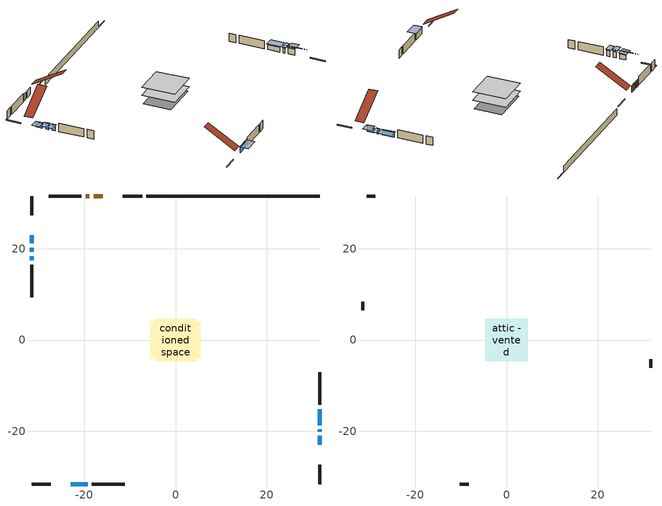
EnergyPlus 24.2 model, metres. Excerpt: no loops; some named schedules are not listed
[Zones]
conditioned space
 floor adiabatic (AdiabaticFloorConstruction): -4.68,-4.68 -4.68,4.68 4.68,4.68 4.68,-4.68 z0.61
 floor foundation (Slab1 construction): -5.52,-3.96 -5.52,3.96 5.52,3.96 5.52,-3.96 z-1.37
 wall outside (RimJoist1 construction): -7.32,31.55 -11.58,31.55 / -31.55,-31.55 -27.29,-31.55 / -31.55,31.55 -31.55,27.29 / 31.55,-31.55 31.55,-27.29 z0.61:0.91
 wall outside (AdiabaticWallConstruction 1): -15.96,31.55 -17.92,31.55 / -18.84,31.55 -19.69,31.55 z0.61:2.64
 wall outside (AdiabaticWallConstruction): -31.55,22.91 -31.55,21.16 / 31.55,-18.67 31.55,-15.16 z0.61:2.03; -31.55,20.23 -31.55,19.29 / 31.55,-22.91 31.55,-21.03 z0.61:2.36; -22.91,-31.55 -19.25,-31.55 / -31.55,18.36 -31.55,17.45 z0.61:2.34; 31.55,-20.11 31.55,-19.59 z0.61:2.06
 wall outside (Wall1 construction): -20.62,31.55 -27.82,31.55 / -18.32,-31.55 -11.13,-31.55 / -31.55,16.52 -31.55,9.32 / 31.55,-14.23 31.55,-7.04 z0.61:3.05
 wall foundation (FoundationWall1 construction): -6.39,31.55,-1.37 -6.39,31.55,0.61 27.76,31.55,0.61 27.76,31.55,-1.16 31.55,31.55,-1.16 31.55,31.55,-1.37
 window (WindowConstruction): -31.55,22.91 -31.55,21.16 z0.61:2.03
 window (WindowConstruction 1): -31.55,20.23 -31.55,19.29 z0.61:2.36
 window (WindowConstruction 2): -22.91,-31.55 -19.25,-31.55 z0.61:2.34
 window (WindowConstruction 3): 31.55,-22.91 31.55,-21.03 z0.61:2.36
 window (WindowConstruction 4): 31.55,-20.1 31.55,-19.6 z0.61:2.06
 window (WindowConstruction 5): -31.55,18.36 -31.55,17.45 z0.61:2.34
 window (WindowConstruction 6): 31.55,-18.67 31.55,-15.16 z0.61:2.03
 door (Door): -15.96,31.55 -17.92,31.55 z0.61:2.64
 door (Door 1): -18.84,31.55 -19.69,31.55 z0.61:2.64
 ceiling adiabatic (AdiabaticFloorConstruction): 4.68,-4.68 4.68,4.68 -4.68,4.68 -4.68,-4.68 z0.61
attic - vented
 floor to conditioned space (Floor1 construction Reversed): -4.68,-4.68 -4.68,4.68 4.68,4.68 4.68,-4.68 z3.05
 wall outside (Wall2 construction): -28.75,31.55 -30.62,31.55 / -10.2,-31.55 -8.32,-31.55 / -31.55,8.4 -31.55,6.52 / 31.55,-6.11 31.55,-4.23 z0.61:3.05
 roof outside (Roof1 construction): -15.03,31.55,3.05 -15.03,22.86,8.12 -12.51,22.86,8.12 -12.51,31.55,3.05; -23.84,-31.55,3.05 -23.84,-22.86,8.12 -26.36,-22.86,8.12 -26.36,-31.55,3.05; -31.55,23.84,3.05 -22.86,23.84,8.12 -22.86,26.36,8.12 -31.55,26.36,3.05; 31.55,-23.84,3.05 22.86,-23.84,8.12 22.86,-26.36,8.12 31.55,-26.36,3.05
shading: -31.55,20.96 -31.55,23.11 -33.99,23.11 -33.99,20.96 z2.23; -31.55,19.09 -31.55,20.43 -33.99,20.43 -33.99,19.09 z2.56; -19.05,-31.55 -23.11,-31.55 -23.11,-33.99 -19.05,-33.99 z2.54; 31.55,-20.83 31.55,-23.11 33.99,-23.11 33.99,-20.83 z2.56; 31.55,-19.39 31.55,-20.31 33.99,-20.31 33.99,-19.39 z2.26; -31.55,17.25 -31.55,18.56 -33.99,18.56 -33.99,17.25 z2.54; 31.55,-14.96 31.55,-18.87 33.99,-18.87 33.99,-14.96 z2.23
[Building]
Building 1: Terrain=Suburbs
[Site:Location]
Quebec Intl AP_QC: Latitude {deg}=46.8; Longitude {deg}=-71.38; Time Zone {hr}=-5; Elevation {m}=74; Keep Site Location Information=Yes
[Site:GroundTemperature:Shallow]
0.0108218, -2.24938, -2.43038, -1.3578, 2.94801, 7.23376, 10.9493, 13.303, 13.5029, 11.5886, 7.96783, 3.81355
[Site:WaterMainsTemperature]
Calculation Method=Schedule; Temperature Schedule=mains temperature schedule
[Material] Roughness=Rough; Thermal Absorptance=0.9
Name | Thickness {m} | Conductivity {W/m-K} | Density {kg/m3} | Specific Heat {J/kg-K} | Solar Absorptance | Visible Absorptance
asphalt or fiberglass shingles | 0.00635 | 0.162714 | 1121.4 | 1465.45 | 0.4 | 0.4
ceiling loosefill ins | 0.0846667 | 0.0480833 | 16.02 | 1046.75 | 0.7 | 0.7
ceiling stud and cavity | 0.1397 | 0.0801386 | 65.682 | 1177.47 | 0.7 | 0.7
concrete 4.0 in. | 0.1016 | 1.803125 | 2242.8 | 837.4 | 0.7 | 0.7
concrete 8.0 in. | 0.2032 | 1.803125 | 2242.8 | 837.4 | 0.7 | 0.7
door material | 0.04445 | 0.053851 | 512.64 | 1214.23 | 0.7 | 0.7
door material 1 | 0.04445 | 0.188738 | 512.64 | 1214.23 | 0.7 | 0.7
exterior vertical ins | 0.0330777 | 0.029427 | 32.04 | 1214.23 | 0.7 | 0.7
floor covering | 0.0127 | 0.0433444 | 54.468 | 1339.84 | 0.6 | 0.6
floor rigid ins; wall rigid ins | 0.512978 | 0.029427 | 32.04 | 1214.23 | 0.7 | 0.7
floor stud and cavity | 0.1397 | 1.75129 | 37.0049 | 1207.88 | 0.7 | 0.7
furniture material conditioned space 1 | 0.1524 | 0.115458 | 640.8 | 1214.23 | 0.6 | 0.6
gypsum board | 0.0127 | 0.160291 | 801 | 837.4 | 0.6 | 0.6
gypsum board 1 | 0.0127 | 0.160291 | 801 | 837.4 | 0.7 | 0.7
osb sheathing 0.5 in. | 0.0127 | 0.115458 | 512.64 | 1214.23 | 0.7 | 0.7
osb sheathing 0.75 in. | 0.01905 | 0.115458 | 512.64 | 1214.23 | 0.7 | 0.7
osb sheathing 2.0 in. | 0.0508 | 0.115458 | 512.64 | 1214.23 | 0.7 | 0.7
rim joist stud and cavity | 0.0508 | 0.0381826 | 125.044 | 1163.47 | 0.6 | 0.6
wall stud and cavity | 0.1397 | 0.0768782 | 139.0536 | 1170.24 | 0.7 | 0.7
wall stud and cavity 1 | 0.0889 | 6.9971 | 50.32683 | 1063.81 | 0.6 | 0.6
wall stud and cavity 2 | 0.0889 | 0.380278 | 52.3479 | 1209.89 | 0.7 | 0.7
wall stud and cavity 3 | 0.0889 | 0.391764 | 83.0341 | 1211.67 | 0.7 | 0.7
wood siding | 0.0254 | 0.102417 | 544.68 | 1172.36 | 0.4 | 0.4
wood siding 1 | 0.00254 | 0.102417 | 544.68 | 1172.36 | 0.4 | 0.4
wood siding 2; wood siding 3; wood siding 4 | 0.0254 | 0.102417 | 544.68 | 1172.36 | 0.7 | 0.7
[WindowMaterial:SimpleGlazingSystem]
Name | U-Factor {W/m2-K} | Solar Heat Gain Coefficient
WindowMaterial | 2.7913 | 0.63
WindowMaterial 1 | 2.78619 | 0.6
WindowMaterial 2 | 2.79414 | 0.65
WindowMaterial 3 | 2.76973 | 0.51
WindowMaterial 4 | 2.78563 | 0.6
WindowMaterial 5 | 2.790737 | 0.61
[Construction]
AdiabaticFloorConstruction: floor stud and cavity, floor rigid ins, osb sheathing 0.75 in., floor covering
AdiabaticWallConstruction: wood siding 3, wall rigid ins, wall stud and cavity 2, gypsum board
AdiabaticWallConstruction 1: wood siding 4, wall rigid ins, wall stud and cavity 2, gypsum board
Door: door material
Door 1: door material 1
Floor1 construction Reversed: gypsum board, ceiling stud and cavity, ceiling loosefill ins
FoundationWall1 construction: concrete 8.0 in., gypsum board 1
furniture construction conditioned space 1: furniture material conditioned space 1
PartitionWallConstruction: gypsum board, wall stud and cavity 3, gypsum board
RimJoist1 construction: wood siding 2, osb sheathing 2.0 in., rim joist stud and cavity
Roof1 construction: asphalt or fiberglass shingles
Slab1 construction: concrete 4.0 in.
Wall1 construction: wood siding, osb sheathing 0.5 in., wall stud and cavity, gypsum board
Wall2 construction: wood siding 1, wall stud and cavity 1
WindowConstruction: WindowMaterial
WindowConstruction 1; WindowConstruction 3: WindowMaterial 1
WindowConstruction 2: WindowMaterial 2
WindowConstruction 4: WindowMaterial 3
WindowConstruction 5: WindowMaterial 4
WindowConstruction 6: WindowMaterial 5
[Zone] Multiplier=1; Part of Total Floor Area=Yes
Name | Volume {m3}
attic - vented | 68.8061
conditioned space | 413.7
[Space]
Name | Zone | Volume {m3}
attic - vented 1 | attic - vented | 68.8061
conditioned space 1 | conditioned space | 413.7
[ZoneInfiltration:EffectiveLeakageArea]
infil attic - vented 1: Zone or Space=attic - vented 1; Schedule=Always On Discrete; Effective Air Leakage Area {cm2}=3232.98; Stack Coefficient=0.000522334; Wind Coefficient=1.54417e-05
[ZoneMixing]
whole house fan mix: Zone or Space=attic - vented; Schedule=Always On Continuous; Design Flow Rate Calculation Method=Flow/Zone; Design Flow Rate {m3/s}=0; Source Zone or Space=conditioned space
[SurfaceProperty:ExposedFoundationPerimeter]
Slab1: Exposed Perimeter Calculation Method=TotalExposedPerimeter; Total Exposed Perimeter {m}=37.94
[InternalMass] Zone or ZoneList=conditioned space; Space or SpaceList=conditioned space 1
Name | Construction | Surface Area {m2}
furniture mass conditioned space 1 | furniture construction conditioned space 1 | 70.0801
partition wall mass | PartitionWallConstruction | 175.2
[Lights]
interior lighting: Zone or ZoneList or Space or SpaceList=conditioned space 1; Schedule=interior lighting schedule; Design Level Calculation Method=LightingLevel; Lighting Level {W}=343.2; Return Air Fraction=0; Fraction Radiant=0.6; Fraction Visible=0.2; Fraction Replaceable=1
[People]
occupants: Zone or ZoneList or Space or SpaceList=conditioned space 1; Number of People Schedule=occupants schedule; Number of People Calculation Method=People; Number of People=3; Fraction Radiant=0.314171; Sensible Heat Fraction=0.56303; Activity Level Schedule=occupants activity schedule; Carbon Dioxide Generation Rate {m3/s-W}=0; Enable ASHRAE 55 Comfort Warnings=No; Mean Radiant Temperature Calculation Type=EnclosureAveraged
[ElectricEquipment] Zone or ZoneList or Space or SpaceList=conditioned space 1; Design Level Calculation Method=EquipmentLevel
Name | Schedule | Design Level {W} | Fraction Latent | Fraction Radiant | Fraction Lost
clothes dryer | clothes dryer schedule | 140.772 | 0.015 | 0.081 | 0.85
clothes washer | clothes washer schedule | 32.1985 | 0.03 | 0.162 | 0.7
cooking range | cooking range schedule | 215.147 | 0.08 | 0.432 | 0.2
dishwasher | dishwasher schedule | 66.8632 | 0.3 | 0.18 | 0.4
fridge | fridge schedule | 72.9452 | 0 | 0.6 | 0
mech vent bath fan 0 | mech vent bath fan 0 schedule | 50.2 | 0 | 0 | 1
mech vent house fan | mech vent house fan schedule | 0 | 0 | 0 | 1
mech vent house fan cfis | mech vent house fan cfis schedule | 0 | 0 | 0 | 0
mech vent range fan 0 | mech vent range fan 0 schedule | 57 | 0 | 0 | 1
misc plug loads | misc plug loads schedule | 494.7 | 0.045 | 0.513 | 0.1
whole house fan | Always On Discrete | 0 | 0 | 0 | 1
[OtherEquipment] Zone or ZoneList or Space or SpaceList=conditioned space 1; Design Level Calculation Method=EquipmentLevel
Name | Fuel Type | Schedule | Design Level {W} | Fraction Latent | Fraction Radiant | Fraction Lost
clothes dryer 1 | Electricity | clothes dryer schedule | 0 | 0.015 | 0.081 | 0.85
cooking range 1 | Electricity | cooking range schedule | 0 | 0.08 | 0.432 | 0.2
general water use latent | None | general water use schedule | 62.594 | 1 | 0 | 0
general water use sensible | None | general water use schedule | -61.6891 | 0 | 0.6 | 0
mech vent house fan latent load | None | Always On Discrete | 0 | 1 | 0 | 0
mech vent house fan sensible load | None | Always On Discrete | 0 | 0 | 0 | 0
water heater energy adjustment1 | Electricity | Always On Discrete | 0.01 | 0 | 0 | 1
[ZoneInfiltration:DesignFlowRate] Zone or ZoneList or Space or SpaceList=conditioned space 1; Schedule=Always On Discrete; Design Flow Rate Calculation Method=Flow/Zone; Design Flow Rate {m3/s}=0
infil flow; natural vent flow; whole house fan flow
[ZoneControl:Thermostat]
conditioned space Thermostat: Zone or ZoneList=conditioned space; Control Type Schedule=conditioned space Thermostat Schedule; Control 1=conditioned space temperature setpoint; Temperature Difference Between Cutout And Setpoint {deltaC}=0
[ZoneHVAC:Baseboard:Convective:Electric]
electric baseboard: Availability Schedule=Always On Discrete; Heating Design Capacity {W}=10256.3; Efficiency=1
[AirLoopHVAC:UnitarySystem]
unit heater unitary system: Control Type=Load; Controlling Zone or Thermostat Location=conditioned space; Dehumidification Control Type=None; Availability Schedule=Always On Discrete; Supply Fan=unit heater supply fan; Fan Placement=BlowThrough; Supply Air Fan Operating Mode Schedule=unit heater auto fan schedule; Heating Coil=unit heater htg coil; DX Heating Coil Sizing Ratio=1; Use DOAS DX Cooling Coil=No; Minimum Supply Air Temperature {C}=2; Latent Load Control=SensibleOnlyLoadControl; Cooling Supply Air Flow Rate Method=None; Heating Supply Air Flow Rate Method=SupplyAirFlowRate; Heating Supply Air Flow Rate {m3/s}=0.00141584; No Load Supply Air Flow Rate Method=SupplyAirFlowRate; No Load Supply Air Flow Rate {m3/s}=0; No Load Supply Air Flow Rate Control Set To Low Speed=Yes; Maximum Supply Air Temperature {C}=48.8889; Maximum Outdoor Dry-Bulb Temperature for Supplemental Heater Operation {C}=21; Ancillary On-Cycle Electric Power {W}=0; Ancillary Off-Cycle Electric Power {W}=0
[Fan:SystemModel]
unit heater supply fan: Availability Schedule=Always On Discrete; Design Maximum Air Flow Rate {m3/s}=0.00141584; Speed Control Method=Discrete; Electric Power Minimum Flow Rate Fraction=0.2; Design Pressure Rise {Pa}=500; Motor Efficiency=1; Motor In Air Stream Fraction=1; Design Electric Power Consumption {W}=Autosize; Design Power Sizing Method=PowerPerFlow; Electric Power Per Unit Flow Rate {W/(m3/s)}=28251.7; Electric Power Per Unit Flow Rate Per Unit Pressure {W/((m3/s)-Pa)}=1.66667; Fan Total Efficiency=0.7; Motor Loss Radiative Fraction=0; Number of Speeds=1; Speed Flow Fraction 1=1; Speed Electric Power Fraction 1=1
[Coil:Heating:Fuel]
unit heater htg coil: Availability Schedule=Always On Discrete; Fuel Type=OtherFuel1; Burner Efficiency=0.3; Nominal Capacity {W}=0.293071; On Cycle Parasitic Electric Load {W}=0; Off Cycle Parasitic Fuel Load {W}=0
[Zone equipment]
conditioned space: electric baseboard, unit heater unitary system
[Foundation:Kiva]
Foundation Kiva 1: Initial Indoor Air Temperature {C}=18; Wall Height Above Grade {m}=0.609996; Wall Depth Below Slab {m}=0.2032; Custom Block Material Name 1=exterior vertical ins; Custom Block Depth 1 {m}=1.98001; Custom Block X Position 1 {m}=0.2159; Custom Block Z Position 1 {m}=0
[Foundation:Kiva:Settings]
Soil Conductivity {W/m-K}=0.849921; Soil Density {kg/m3}=1842.3; Soil Specific Heat {J/kg-K}=418.7; Ground Solar Absorptivity=0.9; Ground Thermal Absorptivity=0.9; Ground Surface Roughness {m}=0.03; Far-Field Width {m}=40; Deep-Ground Boundary Condition=ZeroFlux; Deep-Ground Depth {m}=40; Minimum Cell Dimension {m}=0.2; Maximum Cell Growth Coefficient=3; Simulation Timestep=Timestep
[Exterior:Lights]
exterior lighting: Schedule=exterior lighting schedule; Design Level {W}=75.6
[EnergyManagementSystem:GlobalVariable]
infil_program_Qfan
infil_program_Qinf
natural_vent_program_Qnv
natural_vent_program_Qwhf
[EnergyManagementSystem:Sensor]
Name | Output:Variable or Output:Meter Index Key | Output:Variable or Output:Meter
airflow_gain | infil flow | Infiltration Sensible Heat Gain Energy
airflow_gain_1 | natural vent flow | Infiltration Sensible Heat Gain Energy
airflow_gain_2 | whole house fan flow | Infiltration Sensible Heat Gain Energy
airflow_loss | infil flow | Infiltration Sensible Heat Loss Energy
airflow_loss_1 | natural vent flow | Infiltration Sensible Heat Loss Energy
airflow_loss_2 | whole house fan flow | Infiltration Sensible Heat Loss Energy
clg_load_cond |  | Cooling:EnergyTransfer:Zone:CONDITIONED SPACE
clg_sp_s; clg_sp_s_1 | cooling setpoint | Schedule Value
clothes_dryer_exhaust_0_sch_s | clothes dryer exhaust 0 schedule | Schedule Value
conditioned_space_clg_unmet_s | conditioned space | Zone Cooling Setpoint Not Met Time
conditioned_space_htg_unmet_s | conditioned space | Zone Heating Setpoint Not Met Time
cool_season | cooling season schedule | Schedule Value
fridge_tin_s | conditioned space | Zone Mean Air Temperature
htg_load_cond |  | Heating:EnergyTransfer:Zone:CONDITIONED SPACE
htg_sp_s; htg_sp_s_1 | heating setpoint | Schedule Value
ig_ee_conv | clothes dryer | Electric Equipment Convective Heating Energy
ig_ee_conv_2 | cooking range | Electric Equipment Convective Heating Energy
ig_ee_conv_4 | fridge | Electric Equipment Convective Heating Energy
ig_ee_conv_5 | misc plug loads | Electric Equipment Convective Heating Energy
ig_ee_conv_6 | whole house fan | Electric Equipment Convective Heating Energy
ig_ee_rad | clothes dryer | Electric Equipment Radiant Heating Energy
ig_ee_rad_2 | cooking range | Electric Equipment Radiant Heating Energy
ig_ee_rad_4 | fridge | Electric Equipment Radiant Heating Energy
ig_ee_rad_5 | misc plug loads | Electric Equipment Radiant Heating Energy
ig_ee_rad_6 | whole house fan | Electric Equipment Radiant Heating Energy
ig_lgt_conv | interior lighting | Lights Convective Heating Energy
ig_lgt_rad | interior lighting | Lights Radiant Heating Energy
ig_lgt_vis | interior lighting | Lights Visible Radiation Heating Energy
ig_oe_conv | clothes dryer 1 | Other Equipment Convective Heating Energy
ig_oe_conv_1 | cooking range 1 | Other Equipment Convective Heating Energy
ig_oe_conv_2 | general water use latent | Other Equipment Convective Heating Energy
ig_oe_conv_3 | general water use sensible | Other Equipment Convective Heating Energy
ig_oe_conv_4 | water heater energy adjustment1 | Other Equipment Convective Heating Energy
ig_oe_rad | clothes dryer 1 | Other Equipment Radiant Heating Energy
ig_oe_rad_1 | cooking range 1 | Other Equipment Radiant Heating Energy
ig_oe_rad_2 | general water use latent | Other Equipment Radiant Heating Energy
ig_oe_rad_3 | general water use sensible | Other Equipment Radiant Heating Energy
ig_oe_rad_4 | water heater energy adjustment1 | Other Equipment Radiant Heating Energy
ig_ppl_conv | occupants | People Convective Heating Energy
ig_ppl_rad | occupants | People Radiant Heating Energy
im_conv | furniture mass conditioned space 1 | Surface Inside Face Convection Heat Gain Energy
im_conv_1 | partition wall mass | Surface Inside Face Convection Heat Gain Energy
im_ig | furniture mass conditioned space 1 | Surface Inside Face Internal Gains Radiation Heat Gain Energy
im_ig_1 | partition wall mass | Surface Inside Face Internal Gains Radiation Heat Gain Energy
im_lgt | furniture mass conditioned space 1 | Surface Inside Face Lights Radiation Heat Gain Energy
im_lgt_1 | partition wall mass | Surface Inside Face Lights Radiation Heat Gain Energy
im_sol | furniture mass conditioned space 1 | Surface Inside Face Solar Radiation Heat Gain Energy
im_sol_1 | partition wall mass | Surface Inside Face Solar Radiation Heat Gain Energy
im_surf | furniture mass conditioned space 1 | Surface Inside Face Net Surface Thermal Radiation Heat Gain Energy
im_surf_1 | partition wall mass | Surface Inside Face Net Surface Thermal Radiation Heat Gain Energy
mech_vent_bath_fan_0_sch_s | mech vent bath fan 0 schedule | Schedule Value
mech_vent_range_fan_0_sch_s | mech vent range fan 0 schedule | Schedule Value
mv_conv | mech vent bath fan 0 | Electric Equipment Convective Heating Energy
mv_conv_1 | mech vent house fan | Electric Equipment Convective Heating Energy
mv_conv_2 | mech vent house fan cfis | Electric Equipment Convective Heating Energy
mv_conv_3 | mech vent range fan 0 | Electric Equipment Convective Heating Energy
mv_conv_4 | mech vent house fan latent load | Other Equipment Convective Heating Energy
mv_conv_5 | mech vent house fan sensible load | Other Equipment Convective Heating Energy
mv_rad | mech vent bath fan 0 | Electric Equipment Radiant Heating Energy
mv_rad_1 | mech vent house fan | Electric Equipment Radiant Heating Energy
mv_rad_2 | mech vent house fan cfis | Electric Equipment Radiant Heating Energy
mv_rad_3 | mech vent range fan 0 | Electric Equipment Radiant Heating Energy
mv_rad_4 | mech vent house fan latent load | Other Equipment Radiant Heating Energy
mv_rad_5 | mech vent house fan sensible load | Other Equipment Radiant Heating Energy
natural_vent_s | natural vent schedule | Schedule Value
out_pb_s |  | Site Outdoor Air Barometric Pressure
out_wt_s |  | Site Outdoor Air Humidity Ratio
site_vw_s |  | Site Wind Speed
ss_back_out | Window1 | Surface Window Shortwave from Zone Back Out Window Heat Transfer Rate
ss_back_out_1 | Window2 | Surface Window Shortwave from Zone Back Out Window Heat Transfer Rate
ss_back_out_2 | Window3 | Surface Window Shortwave from Zone Back Out Window Heat Transfer Rate
ss_back_out_3 | Window5 | Surface Window Shortwave from Zone Back Out Window Heat Transfer Rate
ss_back_out_4 | Window7 | Surface Window Shortwave from Zone Back Out Window Heat Transfer Rate
ss_back_out_5 | Window8 | Surface Window Shortwave from Zone Back Out Window Heat Transfer Rate
ss_back_out_6 | Window9 | Surface Window Shortwave from Zone Back Out Window Heat Transfer Rate
ss_conv | Door1 | Surface Inside Face Convection Heat Gain Energy
ss_conv_1 | Door3 | Surface Inside Face Convection Heat Gain Energy
ss_conv_2 | Window1 | Surface Inside Face Convection Heat Gain Energy
ss_conv_3 | Window2 | Surface Inside Face Convection Heat Gain Energy
ss_conv_4 | Window3 | Surface Inside Face Convection Heat Gain Energy
ss_conv_5 | Window5 | Surface Inside Face Convection Heat Gain Energy
ss_conv_6 | Window7 | Surface Inside Face Convection Heat Gain Energy
ss_conv_7 | Window8 | Surface Inside Face Convection Heat Gain Energy
ss_conv_8 | Window9 | Surface Inside Face Convection Heat Gain Energy
ss_ig | Door1 | Surface Inside Face Internal Gains Radiation Heat Gain Energy
ss_ig_1 | Door3 | Surface Inside Face Internal Gains Radiation Heat Gain Energy
ss_ig_2 | Window1 | Surface Inside Face Internal Gains Radiation Heat Gain Energy
ss_ig_3 | Window2 | Surface Inside Face Internal Gains Radiation Heat Gain Energy
ss_ig_4 | Window3 | Surface Inside Face Internal Gains Radiation Heat Gain Energy
ss_ig_5 | Window5 | Surface Inside Face Internal Gains Radiation Heat Gain Energy
ss_ig_6 | Window7 | Surface Inside Face Internal Gains Radiation Heat Gain Energy
ss_ig_7 | Window8 | Surface Inside Face Internal Gains Radiation Heat Gain Energy
ss_ig_8 | Window9 | Surface Inside Face Internal Gains Radiation Heat Gain Energy
ss_lgt | Door1 | Surface Inside Face Lights Radiation Heat Gain Energy
ss_lgt_1 | Door3 | Surface Inside Face Lights Radiation Heat Gain Energy
ss_sol | Door1 | Surface Inside Face Solar Radiation Heat Gain Energy
ss_sol_1 | Door3 | Surface Inside Face Solar Radiation Heat Gain Energy
ss_surf | Door1 | Surface Inside Face Net Surface Thermal Radiation Heat Gain Energy
ss_surf_1 | Door3 | Surface Inside Face Net Surface Thermal Radiation Heat Gain Energy
ss_surf_2 | Window1 | Surface Inside Face Net Surface Thermal Radiation Heat Gain Energy
ss_surf_3 | Window2 | Surface Inside Face Net Surface Thermal Radiation Heat Gain Energy
ss_surf_4 | Window3 | Surface Inside Face Net Surface Thermal Radiation Heat Gain Energy
ss_surf_5 | Window5 | Surface Inside Face Net Surface Thermal Radiation Heat Gain Energy
ss_surf_6 | Window7 | Surface Inside Face Net Surface Thermal Radiation Heat Gain Energy
ss_surf_7 | Window8 | Surface Inside Face Net Surface Thermal Radiation Heat Gain Energy
ss_surf_8 | Window9 | Surface Inside Face Net Surface Thermal Radiation Heat Gain Energy
ss_trans_in | Window1 | Surface Window Transmitted Solar Radiation Rate
ss_trans_in_1 | Window2 | Surface Window Transmitted Solar Radiation Rate
ss_trans_in_2 | Window3 | Surface Window Transmitted Solar Radiation Rate
ss_trans_in_3 | Window5 | Surface Window Transmitted Solar Radiation Rate
ss_trans_in_4 | Window7 | Surface Window Transmitted Solar Radiation Rate
ss_trans_in_5 | Window8 | Surface Window Transmitted Solar Radiation Rate
ss_trans_in_6 | Window9 | Surface Window Transmitted Solar Radiation Rate
ss_trans_out | Window1 | Surface Inside Face Initial Transmitted Diffuse Transmitted Out Window Solar Radiation Rate
ss_trans_out_1 | Window2 | Surface Inside Face Initial Transmitted Diffuse Transmitted Out Window Solar Radiation Rate
ss_trans_out_2 | Window3 | Surface Inside Face Initial Transmitted Diffuse Transmitted Out Window Solar Radiation Rate
ss_trans_out_3 | Window5 | Surface Inside Face Initial Transmitted Diffuse Transmitted Out Window Solar Radiation Rate
ss_trans_out_4 | Window7 | Surface Inside Face Initial Transmitted Diffuse Transmitted Out Window Solar Radiation Rate
ss_trans_out_5 | Window8 | Surface Inside Face Initial Transmitted Diffuse Transmitted Out Window Solar Radiation Rate
ss_trans_out_6 | Window9 | Surface Inside Face Initial Transmitted Diffuse Transmitted Out Window Solar Radiation Rate
s_conv | Floor1 | Surface Inside Face Convection Heat Gain Energy
s_conv_1 | FoundationWall1 | Surface Inside Face Convection Heat Gain Energy
s_conv_10 | Wall1:180 | Surface Inside Face Convection Heat Gain Energy
s_conv_11 | Wall1:270 | Surface Inside Face Convection Heat Gain Energy
s_conv_12 | Wall1:90 | Surface Inside Face Convection Heat Gain Energy
s_conv_2 | inferred conditioned ceiling | Surface Inside Face Convection Heat Gain Energy
s_conv_3 | inferred conditioned floor | Surface Inside Face Convection Heat Gain Energy
s_conv_4 | RimJoist1:0 | Surface Inside Face Convection Heat Gain Energy
s_conv_5 | RimJoist1:180 | Surface Inside Face Convection Heat Gain Energy
s_conv_6 | RimJoist1:270 | Surface Inside Face Convection Heat Gain Energy
s_conv_7 | RimJoist1:90 | Surface Inside Face Convection Heat Gain Energy
s_conv_8 | Slab1 | Surface Inside Face Convection Heat Gain Energy
s_conv_9 | Wall1:0 | Surface Inside Face Convection Heat Gain Energy
s_ig | Floor1 | Surface Inside Face Internal Gains Radiation Heat Gain Energy
s_ig_1 | FoundationWall1 | Surface Inside Face Internal Gains Radiation Heat Gain Energy
s_ig_10 | Wall1:180 | Surface Inside Face Internal Gains Radiation Heat Gain Energy
s_ig_11 | Wall1:270 | Surface Inside Face Internal Gains Radiation Heat Gain Energy
s_ig_12 | Wall1:90 | Surface Inside Face Internal Gains Radiation Heat Gain Energy
s_ig_2 | inferred conditioned ceiling | Surface Inside Face Internal Gains Radiation Heat Gain Energy
s_ig_3 | inferred conditioned floor | Surface Inside Face Internal Gains Radiation Heat Gain Energy
s_ig_4 | RimJoist1:0 | Surface Inside Face Internal Gains Radiation Heat Gain Energy
s_ig_5 | RimJoist1:180 | Surface Inside Face Internal Gains Radiation Heat Gain Energy
s_ig_6 | RimJoist1:270 | Surface Inside Face Internal Gains Radiation Heat Gain Energy
s_ig_7 | RimJoist1:90 | Surface Inside Face Internal Gains Radiation Heat Gain Energy
s_ig_8 | Slab1 | Surface Inside Face Internal Gains Radiation Heat Gain Energy
s_ig_9 | Wall1:0 | Surface Inside Face Internal Gains Radiation Heat Gain Energy
s_lgt | Floor1 | Surface Inside Face Lights Radiation Heat Gain Energy
s_lgt_1 | FoundationWall1 | Surface Inside Face Lights Radiation Heat Gain Energy
